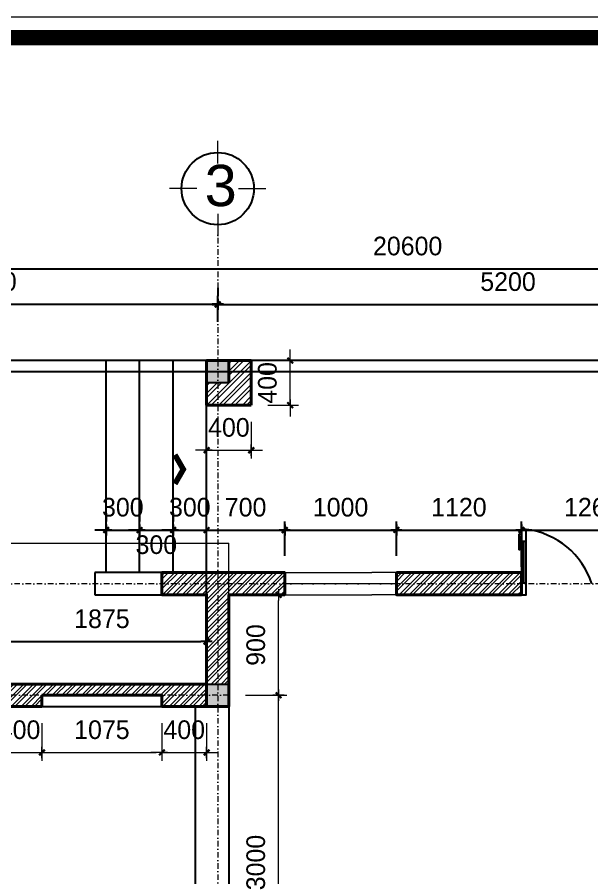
# Model space of a CAD drawing. Header units: millimetres. Extents: x 615730 to 2792744, y 139412 to 597571.
# Drawn here: x 1271546 to 1276692, y 296575 to 304290 of the extents above; entities that cross this region are included whole.
import ezdxf
from ezdxf.enums import TextEntityAlignment as Align

# ---------------------------------------------------------------- set-up
doc = ezdxf.new("R2010")
doc.units = ezdxf.units.MM
doc.header["$MEASUREMENT"] = 0
doc.header["$PDMODE"] = 34
doc.linetypes.add('DASHDOT', pattern=[1, 0.5, -0.25, 0, -0.25])
doc.layers.get('0').update_dxf_attribs({"lineweight": 5})
for name, color, linetype, lineweight in [('0.1(9)', 9, 'Continuous', 13), ('CAT', 11, 'Continuous', 40), ('HATCH', 42, 'Continuous', 5), ('NETNGOAITUONG', 1, 'Continuous', 40), ('thay', 7, 'Continuous', 15), ('TIM TRUC', 149, 'DASHDOT', 9), ('VLIEU', 250, 'Continuous', 9)]:
    doc.layers.add(name, color=color, linetype=linetype, lineweight=lineweight)
for name, color, linetype in [('CUA', 132, 'Continuous'), ('H', 252, 'Continuous'), ('NET MANH', 252, 'Continuous'), ('netthay', 3, 'Continuous'), ('TEXT', 2, 'Continuous'), ('VL', 155, 'Continuous')]:
    doc.layers.add(name, color=color, linetype=linetype)
doc.styles.add('H280', font='', dxfattribs={"height": 200})
doc.styles.add('KT OZON', font='', dxfattribs={"height": 200})
doc.styles.add('VNI-AVO', font='vni-roms.shx')
doc.styles.get('H280').set_extended_font_data('VNI-Avo')
doc.styles.get('KT OZON').set_extended_font_data('VNI-Helve')
doc.dimstyles.new('1-50b', dxfattribs={"dimtxt": 167, "dimasz": 50, "dimexe": 75, "dimexo": 150, "dimgap": 120, "dimtad": 1, "dimdec": 0, "dimzin": 12, "dimtxsty": 'VNI-AVO', "dimblk": ']', "dimcen": 0, "dimdle": 50, "dimclrd": 252, "dimclre": 252, "dimclrt": 2, "dimadec": 0, "dimazin": 0, "dimtfac": 1, "dimtdec": 0, "dimtix": 1, "dimtmove": 2, "dimatfit": 0, "dimldrblk": 'OPEN90', "dimfxl": 1, "dimlwd": -1, "dimlwe": -1, "dimarcsym": 0})
pattern_1 = [(45, (600767.42, 0), (-44.194174, 44.194174), []), (45, (600767.42, 31.25), (-44.194174, 44.194174), [])]

# ---------------------------------------------------------------- blocks, each defined once
blk = doc.blocks.new('TRUC 1')
at = {"ltscale": 50}
blk.add_circle((0, -9525), 8572, dxfattribs=at)
at = {"layer": '0.1(9)', "ltscale": 50}
for p, q in [((0, -3572), (0, 1782)), ((-4942, -9525), (-11427, -9525)), ((4942, -9525), (11427, -9525)), ((0, -15478), (0, -20832))]:
    blk.add_line(p, q, dxfattribs=at)
at = {"layer": 'TEXT', "ltscale": 50, "style": 'H280'}
blk.add_attdef('1', text='', height=10478, dxfattribs=at).set_placement((-214, -4892), align=Align.CENTER)
blk = doc.blocks.new(']')
for p, q in [((1, 0), (-1, 0)), ((0, 1), (0, -1))]:
    blk.add_line(p, q)
at = {"color": 9, "const_width": 0.4}
blk.add_lwpolyline([(-0.51, -0.51), (0.51, 0.51)], dxfattribs=at)
blk = doc.blocks.new('*D1866')
at = {"layer": 'DEFPOINTS', "color": 0, "ltscale": 10, "transparency": 16777216}
for p in [(1273342, 301714.8), (1278542.5, 301714.8), (1278542.5, 301565.4)]:
    blk.add_point(p, dxfattribs=at)
at = {"layer": 'VL', "color": 252, "ltscale": 10, "transparency": 16777216}
for p, q in [((1273342, 301864.8), (1273342, 301789.8)), ((1278542.5, 301715.4), (1278542.5, 301789.8)), ((1273392, 301714.8), (1278492.5, 301714.8))]:
    blk.add_line(p, q, dxfattribs=at)
at = {"layer": 'VL', "color": 252, "ltscale": 10, "transparency": 16777216, "xscale": 50, "yscale": 50, "zscale": 50, "rotation": 180}
blk.add_blockref(']', (1273342, 301714.8), dxfattribs=at)
at = {"layer": 'VL', "color": 252, "ltscale": 10, "transparency": 16777216, "xscale": 50, "yscale": 50, "zscale": 50}
blk.add_blockref(']', (1278542.5, 301714.8), dxfattribs=at)
at = {"layer": 'VL', "color": 2, "ltscale": 10, "transparency": 16777216, "insert": (1275942.2, 301918.3), "char_height": 167, "attachment_point": 5, "style": 'VNI-AVO'}
blk.add_mtext('5200', dxfattribs=at)
blk = doc.blocks.new('_Open90')
at = {"color": 0, "linetype": 'ByBlock', "lineweight": -2}
for p, q in [((0, 0), (-1, 0)), ((-0.5, 0.5), (0, 0)), ((0, 0), (-0.5, -0.5))]:
    blk.add_line(p, q, dxfattribs=at)
blk = doc.blocks.new('*D1869')
at = {"layer": 'DEFPOINTS', "color": 0, "ltscale": 10, "transparency": 16777216}
for p in [(1273343, 301715.8), (1269242.5, 301410.3), (1273343, 301410.3)]:
    blk.add_point(p, dxfattribs=at)
at = {"layer": 'VL', "color": 252, "ltscale": 10, "transparency": 16777216}
for p, q in [((1269242.5, 301560.3), (1269242.5, 301790.8)), ((1273343, 301560.3), (1273343, 301790.8)), ((1269292.5, 301715.8), (1273293, 301715.8))]:
    blk.add_line(p, q, dxfattribs=at)
at = {"layer": 'VL', "color": 252, "ltscale": 10, "transparency": 16777216, "xscale": 50, "yscale": 50, "zscale": 50, "rotation": 180}
blk.add_blockref(']', (1269242.5, 301715.8), dxfattribs=at)
at = {"layer": 'VL', "color": 252, "ltscale": 10, "transparency": 16777216, "xscale": 50, "yscale": 50, "zscale": 50}
blk.add_blockref(']', (1273343, 301715.8), dxfattribs=at)
at = {"layer": 'VL', "color": 2, "ltscale": 10, "transparency": 16777216, "insert": (1271292.8, 301919.3), "char_height": 167, "attachment_point": 5, "style": 'VNI-AVO'}
blk.add_mtext('4100', dxfattribs=at)
blk = doc.blocks.new('*D1870')
at = {"layer": 'DEFPOINTS', "color": 0, "ltscale": 10, "transparency": 16777216}
for p in [(1285343.3, 302034), (1264743, 301211.6), (1285343.3, 301211.6)]:
    blk.add_point(p, dxfattribs=at)
at = {"layer": 'VL', "color": 252, "ltscale": 10, "transparency": 16777216}
for p, q in [((1264743, 301361.6), (1264743, 302109)), ((1285343.3, 301361.6), (1285343.3, 302109)), ((1264793, 302034), (1285293.3, 302034))]:
    blk.add_line(p, q, dxfattribs=at)
at = {"layer": 'VL', "color": 252, "ltscale": 10, "transparency": 16777216, "xscale": 50, "yscale": 50, "zscale": 50, "rotation": 180}
blk.add_blockref(']', (1264743, 302034), dxfattribs=at)
at = {"layer": 'VL', "color": 252, "ltscale": 10, "transparency": 16777216, "xscale": 50, "yscale": 50, "zscale": 50}
blk.add_blockref(']', (1285343.3, 302034), dxfattribs=at)
at = {"layer": 'VL', "color": 2, "ltscale": 10, "transparency": 16777216, "insert": (1275043.2, 302237.5), "char_height": 167, "attachment_point": 5, "style": 'VNI-AVO'}
blk.add_mtext('20600', dxfattribs=at)
blk = doc.blocks.new('*D2135')
at = {"layer": 'DEFPOINTS', "color": 0, "ltscale": 10, "transparency": 16777216}
for p in [(1272342, 299692.5), (1272642, 299692.5, 0.3), (1272642, 299692.5)]:
    blk.add_point(p, dxfattribs=at)
at = {"layer": 'VL', "color": 252, "ltscale": 10, "transparency": 16777216}
for p, q in [((1272342, 299842.5), (1272342, 299767.5)), ((1272642, 299842.5), (1272642, 299767.5)), ((1272292, 299692.5), (1272242, 299692.5)), ((1272342, 299692.5), (1272642, 299692.5)), ((1272692, 299692.5), (1272742, 299692.5))]:
    blk.add_line(p, q, dxfattribs=at)
at = {"layer": 'VL', "color": 252, "ltscale": 10, "transparency": 16777216, "xscale": 50, "yscale": 50, "zscale": 50}
blk.add_blockref(']', (1272342, 299692.5), dxfattribs=at)
at = {"layer": 'VL', "color": 252, "ltscale": 10, "transparency": 16777216, "xscale": 50, "yscale": 50, "zscale": 50, "rotation": 180}
blk.add_blockref(']', (1272642, 299692.5), dxfattribs=at)
at = {"layer": 'VL', "color": 2, "ltscale": 10, "transparency": 16777216, "insert": (1272492, 299896), "char_height": 167, "attachment_point": 5, "style": 'VNI-AVO'}
blk.add_mtext('300', dxfattribs=at)
blk = doc.blocks.new('*D2136')
at = {"layer": 'DEFPOINTS', "color": 0, "ltscale": 10, "transparency": 16777216}
for p in [(1272642, 299692.5, 0.3), (1272942, 299692.5), (1272942, 299692.5)]:
    blk.add_point(p, dxfattribs=at)
at = {"layer": 'VL', "color": 252, "ltscale": 10, "transparency": 16777216}
for p, q in [((1272642, 299842.5), (1272642, 299767.5)), ((1272942, 299842.5), (1272942, 299767.5)), ((1272592, 299692.5), (1272542, 299692.5)), ((1272642, 299692.5), (1272942, 299692.5)), ((1272992, 299692.5), (1273042, 299692.5))]:
    blk.add_line(p, q, dxfattribs=at)
at = {"layer": 'VL', "color": 252, "ltscale": 10, "transparency": 16777216, "xscale": 50, "yscale": 50, "zscale": 50}
blk.add_blockref(']', (1272642, 299692.5), dxfattribs=at)
at = {"layer": 'VL', "color": 252, "ltscale": 10, "transparency": 16777216, "xscale": 50, "yscale": 50, "zscale": 50, "rotation": 180}
blk.add_blockref(']', (1272942, 299692.5), dxfattribs=at)
at = {"layer": 'VL', "color": 2, "ltscale": 10, "transparency": 16777216, "insert": (1272792, 299560), "char_height": 167, "attachment_point": 5, "style": 'VNI-AVO'}
blk.add_mtext('300', dxfattribs=at)
blk = doc.blocks.new('*D2137')
at = {"layer": 'DEFPOINTS', "color": 0, "ltscale": 10, "transparency": 16777216}
for p in [(1272942, 299692.5), (1273242, 299730), (1273242, 299692.5)]:
    blk.add_point(p, dxfattribs=at)
at = {"layer": 'VL', "color": 252, "ltscale": 10, "transparency": 16777216}
for p, q in [((1272942, 299842.5), (1272942, 299767.5)), ((1272892, 299692.5), (1272842, 299692.5)), ((1272942, 299692.5), (1273242, 299692.5)), ((1273292, 299692.5), (1273342, 299692.5)), ((1273242, 299580), (1273242, 299617.5))]:
    blk.add_line(p, q, dxfattribs=at)
at = {"layer": 'VL', "color": 252, "ltscale": 10, "transparency": 16777216, "xscale": 50, "yscale": 50, "zscale": 50}
blk.add_blockref(']', (1272942, 299692.5), dxfattribs=at)
at = {"layer": 'VL', "color": 252, "ltscale": 10, "transparency": 16777216, "xscale": 50, "yscale": 50, "zscale": 50, "rotation": 180}
blk.add_blockref(']', (1273242, 299692.5), dxfattribs=at)
at = {"layer": 'VL', "color": 2, "ltscale": 10, "transparency": 16777216, "insert": (1273092, 299896), "char_height": 167, "attachment_point": 5, "style": 'VNI-AVO'}
blk.add_mtext('300', dxfattribs=at)
blk = doc.blocks.new('*D2138')
at = {"layer": 'DEFPOINTS', "color": 0, "ltscale": 10, "transparency": 16777216}
for p in [(1273242, 299730), (1273941.6, 299692.5), (1273941.6, 299311.4)]:
    blk.add_point(p, dxfattribs=at)
at = {"layer": 'VL', "color": 252, "ltscale": 10, "transparency": 16777216}
for p, q in [((1273941.6, 299461.4), (1273941.6, 299767.5)), ((1273292, 299692.5), (1273891.6, 299692.5)), ((1273242, 299580), (1273242, 299617.5))]:
    blk.add_line(p, q, dxfattribs=at)
at = {"layer": 'VL', "color": 252, "ltscale": 10, "transparency": 16777216, "xscale": 50, "yscale": 50, "zscale": 50, "rotation": 180}
blk.add_blockref(']', (1273242, 299692.5), dxfattribs=at)
at = {"layer": 'VL', "color": 252, "ltscale": 10, "transparency": 16777216, "xscale": 50, "yscale": 50, "zscale": 50}
blk.add_blockref(']', (1273941.6, 299692.5), dxfattribs=at)
at = {"layer": 'VL', "color": 2, "ltscale": 10, "transparency": 16777216, "insert": (1273591.8, 299896), "char_height": 167, "attachment_point": 5, "style": 'VNI-AVO'}
blk.add_mtext('700', dxfattribs=at)
blk = doc.blocks.new('*D2139')
at = {"layer": 'DEFPOINTS', "color": 0, "ltscale": 10, "transparency": 16777216}
for p in [(1274942.3, 299692.5), (1273942.6, 299311.4), (1274942.3, 299311.4)]:
    blk.add_point(p, dxfattribs=at)
at = {"layer": 'VL', "color": 252, "ltscale": 10, "transparency": 16777216}
for p, q in [((1273942.6, 299461.4), (1273942.6, 299767.5)), ((1274942.3, 299461.4), (1274942.3, 299767.5)), ((1273992.6, 299692.5), (1274892.3, 299692.5))]:
    blk.add_line(p, q, dxfattribs=at)
at = {"layer": 'VL', "color": 252, "ltscale": 10, "transparency": 16777216, "xscale": 50, "yscale": 50, "zscale": 50, "rotation": 180}
blk.add_blockref(']', (1273942.6, 299692.5), dxfattribs=at)
at = {"layer": 'VL', "color": 252, "ltscale": 10, "transparency": 16777216, "xscale": 50, "yscale": 50, "zscale": 50}
blk.add_blockref(']', (1274942.3, 299692.5), dxfattribs=at)
at = {"layer": 'VL', "color": 2, "ltscale": 10, "transparency": 16777216, "insert": (1274442.5, 299896), "char_height": 167, "attachment_point": 5, "style": 'VNI-AVO'}
blk.add_mtext('1000', dxfattribs=at)
blk = doc.blocks.new('*D2140')
at = {"layer": 'DEFPOINTS', "color": 0, "ltscale": 10, "transparency": 16777216}
for p in [(1276062.3, 299692.5), (1274942.3, 299311.4), (1276062.3, 299211.3, -0.3)]:
    blk.add_point(p, dxfattribs=at)
at = {"layer": 'VL', "color": 252, "ltscale": 10, "transparency": 16777216}
for p, q in [((1274942.3, 299461.4), (1274942.3, 299767.5)), ((1276062.3, 299361.3), (1276062.3, 299767.5)), ((1274992.3, 299692.5), (1276012.3, 299692.5))]:
    blk.add_line(p, q, dxfattribs=at)
at = {"layer": 'VL', "color": 252, "ltscale": 10, "transparency": 16777216, "xscale": 50, "yscale": 50, "zscale": 50, "rotation": 180}
blk.add_blockref(']', (1274942.3, 299692.5), dxfattribs=at)
at = {"layer": 'VL', "color": 252, "ltscale": 10, "transparency": 16777216, "xscale": 50, "yscale": 50, "zscale": 50}
blk.add_blockref(']', (1276062.3, 299692.5), dxfattribs=at)
at = {"layer": 'VL', "color": 2, "ltscale": 10, "transparency": 16777216, "insert": (1275502.3, 299896), "char_height": 167, "attachment_point": 5, "style": 'VNI-AVO'}
blk.add_mtext('1120', dxfattribs=at)
blk = doc.blocks.new('*D2141')
at = {"layer": 'DEFPOINTS', "color": 0, "ltscale": 10, "transparency": 16777216}
for p in [(1277322.3, 299692.5), (1276062.3, 299211.3, -0.3), (1277322.3, 299211.4)]:
    blk.add_point(p, dxfattribs=at)
at = {"layer": 'VL', "color": 252, "ltscale": 10, "transparency": 16777216}
for p, q in [((1276062.3, 299361.3), (1276062.3, 299767.5)), ((1277322.3, 299361.4), (1277322.3, 299767.5)), ((1276112.3, 299692.5), (1277272.3, 299692.5))]:
    blk.add_line(p, q, dxfattribs=at)
at = {"layer": 'VL', "color": 252, "ltscale": 10, "transparency": 16777216, "xscale": 50, "yscale": 50, "zscale": 50, "rotation": 180}
blk.add_blockref(']', (1276062.3, 299692.5), dxfattribs=at)
at = {"layer": 'VL', "color": 252, "ltscale": 10, "transparency": 16777216, "xscale": 50, "yscale": 50, "zscale": 50}
blk.add_blockref(']', (1277322.3, 299692.5), dxfattribs=at)
at = {"layer": 'VL', "color": 2, "ltscale": 10, "transparency": 16777216, "insert": (1276692.3, 299896), "char_height": 167, "attachment_point": 5, "style": 'VNI-AVO'}
blk.add_mtext('1260', dxfattribs=at)
blk = doc.blocks.new('*D2149')
at = {"layer": 'DEFPOINTS', "color": 0, "ltscale": 10, "transparency": 16777216}
for p in [(1273242, 298692.2), (1273242, 298311.6), (1271367.3, 298211.6)]:
    blk.add_point(p, dxfattribs=at)
at = {"layer": 'VL', "color": 252, "ltscale": 10, "transparency": 16777216}
for p, q in [((1271367.3, 298361.6), (1271367.3, 298767.2)), ((1273242, 298461.6), (1273242, 298767.2)), ((1271417.3, 298692.2), (1273192, 298692.2))]:
    blk.add_line(p, q, dxfattribs=at)
at = {"layer": 'VL', "color": 252, "ltscale": 10, "transparency": 16777216, "xscale": 50, "yscale": 50, "zscale": 50, "rotation": 180}
blk.add_blockref(']', (1271367.3, 298692.2), dxfattribs=at)
at = {"layer": 'VL', "color": 252, "ltscale": 10, "transparency": 16777216, "xscale": 50, "yscale": 50, "zscale": 50}
blk.add_blockref(']', (1273242, 298692.2), dxfattribs=at)
at = {"layer": 'VL', "color": 2, "ltscale": 10, "transparency": 16777216, "insert": (1272304.6, 298895.7), "char_height": 167, "attachment_point": 5, "style": 'VNI-AVO'}
blk.add_mtext('1875', dxfattribs=at)
blk = doc.blocks.new('*D2210')
at = {"layer": 'DEFPOINTS', "color": 0, "ltscale": 10, "transparency": 16777216}
for p in [(1271367.3, 298111.6), (1271767, 298111.6), (1271767, 297697.6)]:
    blk.add_point(p, dxfattribs=at)
at = {"layer": 'VLIEU', "color": 252, "ltscale": 10, "transparency": 16777216}
for p, q in [((1271367.3, 297961.6), (1271367.3, 297622.6)), ((1271767, 297961.6), (1271767, 297622.6)), ((1271317.3, 297697.6), (1271267.3, 297697.6)), ((1271367.3, 297697.6), (1271767, 297697.6)), ((1271817, 297697.6), (1271867, 297697.6))]:
    blk.add_line(p, q, dxfattribs=at)
at = {"layer": 'VLIEU', "color": 252, "ltscale": 10, "transparency": 16777216, "xscale": 50, "yscale": 50, "zscale": 50}
blk.add_blockref(']', (1271367.3, 297697.6), dxfattribs=at)
at = {"layer": 'VLIEU', "color": 252, "ltscale": 10, "transparency": 16777216, "xscale": 50, "yscale": 50, "zscale": 50, "rotation": 180}
blk.add_blockref(']', (1271767, 297697.6), dxfattribs=at)
at = {"layer": 'VLIEU', "color": 2, "ltscale": 10, "transparency": 16777216, "insert": (1271567.1, 297901.1), "char_height": 167, "attachment_point": 5, "style": 'VNI-AVO'}
blk.add_mtext('400', dxfattribs=at)
blk = doc.blocks.new('*D2211')
at = {"layer": 'DEFPOINTS', "color": 0, "ltscale": 10, "transparency": 16777216}
for p in [(1271767, 298111.6), (1272841.8, 298111.6), (1272841.8, 297697.6)]:
    blk.add_point(p, dxfattribs=at)
at = {"layer": 'VLIEU', "color": 252, "ltscale": 10, "transparency": 16777216}
for p, q in [((1271767, 297961.6), (1271767, 297622.6)), ((1272841.8, 297961.6), (1272841.8, 297622.6)), ((1271817, 297697.6), (1272791.8, 297697.6))]:
    blk.add_line(p, q, dxfattribs=at)
at = {"layer": 'VLIEU', "color": 252, "ltscale": 10, "transparency": 16777216, "xscale": 50, "yscale": 50, "zscale": 50, "rotation": 180}
blk.add_blockref(']', (1271767, 297697.6), dxfattribs=at)
at = {"layer": 'VLIEU', "color": 252, "ltscale": 10, "transparency": 16777216, "xscale": 50, "yscale": 50, "zscale": 50}
blk.add_blockref(']', (1272841.8, 297697.6), dxfattribs=at)
at = {"layer": 'VLIEU', "color": 2, "ltscale": 10, "transparency": 16777216, "insert": (1272304.4, 297901.1), "char_height": 167, "attachment_point": 5, "style": 'VNI-AVO'}
blk.add_mtext('1075', dxfattribs=at)
blk = doc.blocks.new('*D2212')
at = {"layer": 'DEFPOINTS', "color": 0, "ltscale": 10, "transparency": 16777216}
for p in [(1272841.8, 298111.6), (1273242, 298111.5), (1273242, 297697.6)]:
    blk.add_point(p, dxfattribs=at)
at = {"layer": 'VLIEU', "color": 252, "ltscale": 10, "transparency": 16777216}
for p, q in [((1272841.8, 297961.6), (1272841.8, 297622.6)), ((1273242, 297961.5), (1273242, 297622.6)), ((1272791.8, 297697.6), (1272741.8, 297697.6)), ((1272841.8, 297697.6), (1273242, 297697.6)), ((1273292, 297697.6), (1273342, 297697.6))]:
    blk.add_line(p, q, dxfattribs=at)
at = {"layer": 'VLIEU', "color": 252, "ltscale": 10, "transparency": 16777216, "xscale": 50, "yscale": 50, "zscale": 50}
blk.add_blockref(']', (1272841.8, 297697.6), dxfattribs=at)
at = {"layer": 'VLIEU', "color": 252, "ltscale": 10, "transparency": 16777216, "xscale": 50, "yscale": 50, "zscale": 50, "rotation": 180}
blk.add_blockref(']', (1273242, 297697.6), dxfattribs=at)
at = {"layer": 'VLIEU', "color": 2, "ltscale": 10, "transparency": 16777216, "insert": (1273041.9, 297901.1), "char_height": 167, "attachment_point": 5, "style": 'VNI-AVO'}
blk.add_mtext('400', dxfattribs=at)
blk = doc.blocks.new('*D2215')
at = {"layer": 'DEFPOINTS', "color": 0, "ltscale": 10, "transparency": 16777216}
for p in [(1273442, 298211.6), (1273886.7, 298211.6), (1273442, 295211.1)]:
    blk.add_point(p, dxfattribs=at)
at = {"layer": 'VLIEU', "color": 252, "ltscale": 10, "transparency": 16777216}
for p, q in [((1273592, 298211.6), (1273961.7, 298211.6)), ((1273886.7, 295261.1), (1273886.7, 298161.6)), ((1273592, 295211.1), (1273961.7, 295211.1))]:
    blk.add_line(p, q, dxfattribs=at)
at = {"layer": 'VLIEU', "color": 252, "ltscale": 10, "transparency": 16777216, "xscale": 50, "yscale": 50, "zscale": 50}
for p, rotation in [((1273886.7, 298211.6), 90), ((1273886.7, 295211.1), 270)]:
    blk.add_blockref(']', p, dxfattribs=dict(at, rotation=rotation))
at = {"layer": 'VLIEU', "color": 2, "ltscale": 10, "transparency": 16777216, "insert": (1273683.2, 296711.3), "char_height": 167, "attachment_point": 5, "rotation": 90, "style": 'VNI-AVO'}
blk.add_mtext('3000', dxfattribs=at)
blk = doc.blocks.new('*D2216')
at = {"layer": 'DEFPOINTS', "color": 0, "ltscale": 10, "transparency": 16777216}
for p in [(1273442, 299111.4), (1273886.7, 299111.4), (1273442, 298211.6)]:
    blk.add_point(p, dxfattribs=at)
at = {"layer": 'VLIEU', "color": 252, "ltscale": 10, "transparency": 16777216}
for p, q in [((1273592, 299111.4), (1273961.7, 299111.4)), ((1273886.7, 298261.6), (1273886.7, 299061.4)), ((1273592, 298211.6), (1273961.7, 298211.6))]:
    blk.add_line(p, q, dxfattribs=at)
at = {"layer": 'VLIEU', "color": 252, "ltscale": 10, "transparency": 16777216, "xscale": 50, "yscale": 50, "zscale": 50}
for p, rotation in [((1273886.7, 299111.4), 90), ((1273886.7, 298211.6), 270)]:
    blk.add_blockref(']', p, dxfattribs=dict(at, rotation=rotation))
at = {"layer": 'VLIEU', "color": 2, "ltscale": 10, "transparency": 16777216, "insert": (1273683.2, 298661.5), "char_height": 167, "attachment_point": 5, "rotation": 90, "style": 'VNI-AVO'}
blk.add_mtext('900', dxfattribs=at)
blk = doc.blocks.new('*D2257')
at = {"layer": 'DEFPOINTS', "color": 0, "ltscale": 10, "transparency": 16777216}
for p in [(1273242, 300811.6), (1273642, 300811.6), (1273642, 300408)]:
    blk.add_point(p, dxfattribs=at)
at = {"layer": 'VLIEU', "color": 252, "ltscale": 10, "transparency": 16777216}
for p, q in [((1273242, 300661.6), (1273242, 300333)), ((1273642, 300661.6), (1273642, 300333)), ((1273192, 300408), (1273142, 300408)), ((1273242, 300408), (1273642, 300408)), ((1273692, 300408), (1273742, 300408))]:
    blk.add_line(p, q, dxfattribs=at)
at = {"layer": 'VLIEU', "color": 252, "ltscale": 10, "transparency": 16777216, "xscale": 50, "yscale": 50, "zscale": 50}
blk.add_blockref(']', (1273242, 300408), dxfattribs=at)
at = {"layer": 'VLIEU', "color": 252, "ltscale": 10, "transparency": 16777216, "xscale": 50, "yscale": 50, "zscale": 50, "rotation": 180}
blk.add_blockref(']', (1273642, 300408), dxfattribs=at)
at = {"layer": 'VLIEU', "color": 2, "ltscale": 10, "transparency": 16777216, "insert": (1273442, 300611.5), "char_height": 167, "attachment_point": 5, "style": 'VNI-AVO'}
blk.add_mtext('400', dxfattribs=at)
blk = doc.blocks.new('*D2258')
at = {"layer": 'DEFPOINTS', "color": 0, "ltscale": 10, "transparency": 16777216}
for p in [(1273642, 301211.6), (1273990.7, 301211.6), (1273642, 300811.6)]:
    blk.add_point(p, dxfattribs=at)
at = {"layer": 'VLIEU', "color": 252, "ltscale": 10, "transparency": 16777216}
for p, q in [((1273990.7, 301261.6), (1273990.7, 301311.6)), ((1273792, 301211.6), (1274065.7, 301211.6)), ((1273990.7, 300811.6), (1273990.7, 301211.6)), ((1273792, 300811.6), (1274065.7, 300811.6)), ((1273990.7, 300761.6), (1273990.7, 300711.6))]:
    blk.add_line(p, q, dxfattribs=at)
at = {"layer": 'VLIEU', "color": 252, "ltscale": 10, "transparency": 16777216, "xscale": 50, "yscale": 50, "zscale": 50}
for p, rotation in [((1273990.7, 301211.6), 270), ((1273990.7, 300811.6), 90)]:
    blk.add_blockref(']', p, dxfattribs=dict(at, rotation=rotation))
at = {"layer": 'VLIEU', "color": 2, "ltscale": 10, "transparency": 16777216, "insert": (1273787.2, 301011.6), "char_height": 167, "attachment_point": 5, "rotation": 90, "style": 'VNI-AVO'}
blk.add_mtext('400', dxfattribs=at)

msp = doc.modelspace()

# ---------------------------------------------------------------- hatches: boundary and pattern name
at = {"layer": 'VLIEU', "ltscale": 10}
h = msp.add_hatch(dxfattribs=at)
h.set_pattern_fill('STEEL', color=256, scale=600, style=0)
h.set_pattern_definition([(45, (688865.626, 45942.54), (-53.033009, 53.033009), []), (45, (688865.626, 45980.04), (-53.033009, 53.033009), [])])
h.paths.add_polyline_path([(1273242, 301011.6), (1273242, 300811.6), (1273642, 300811.6), (1273642, 301211.6), (1273442, 301211.6), (1273442, 301011.6)])
h = msp.add_hatch(dxfattribs=at)
h.set_pattern_fill('STEEL', color=256, scale=500, style=0)
h.set_pattern_definition(pattern_1)
h.paths.add_polyline_path([(1273242, 299311.3), (1272842, 299311.3), (1272842, 299111.4), (1273242, 299111.4)])
h.paths.add_polyline_path([(1273442, 299111.4), (1273442, 299311.3), (1273242, 299311.3), (1273242, 299111.4), (1273242, 298311.6), (1273442, 298311.6)])
h.paths.add_polyline_path([(1273942.6, 299311.3), (1273442, 299311.3), (1273442, 299111.4), (1273942.6, 299111.4)])
h.paths.add_polyline_path([(1276062.3, 299311.4), (1274942.3, 299311.4), (1274942.3, 299111.4), (1276062.3, 299111.4), (1276062.3, 299217)])
h.paths.add_polyline_path([(1273242, 298111.5), (1273442, 298111.6), (1273242, 298111.6), (1273242, 298111.6), (1273242, 298111.6), (1273242, 298111.6)])
h = msp.add_hatch(dxfattribs=at)
h.set_pattern_fill('STEEL', color=256, scale=500, style=0)
h.set_pattern_definition(pattern_1)
h.paths.add_polyline_path([(1273242, 298311.6), (1271367.3, 298311.6), (1271367.3, 298211.6), (1271367.3, 298211.6), (1271367.3, 298211.6), (1271367.3, 298211.6), (1271367.3, 298211.6), (1271367.3, 298111.6), (1271767, 298111.6), (1271767, 298211.6), (1272841.8, 298211.6), (1272841.8, 298111.6), (1273242, 298111.6), (1273242, 298111.6), (1273242, 298111.6)])

# ---------------------------------------------------------------- linework, layer by layer
at = {"layer": 'CAT'}
msp.add_line((1273242, 298211.6), (1273242, 298111.6), dxfattribs=at)
msp.add_line((1273242, 298211.6), (1273242, 298111.6), dxfattribs=at)
at = {"layer": 'CUA'}
msp.add_line((1276083.5, 299217), (1276083.5, 299592.5), dxfattribs=at)
for points in [[(1276062.3, 299592.5), (1276104.6, 299592.5), (1276104.6, 299698.1), (1276062.3, 299698.1), (1276062.3, 299592.5)], [(1276062.3, 299652.1), (1276039.5, 299652.1), (1276039.5, 299514.9)], [(1276062.3, 299629.2), (1276044.1, 299629.2), (1276044.1, 299514.9), (1276039.5, 299514.9)], [(1276062.3, 299606.3), (1276062.3, 299202.8)], [(1276104.6, 299217), (1276104.6, 299620.6)], [(1276104.6, 299217), (1276062.3, 299217), (1276062.3, 299111.4), (1276104.6, 299111.4), (1276104.6, 299217)]]:
    msp.add_lwpolyline(points, dxfattribs=at)
msp.add_arc((1276018.2, 298995.6), 707.8, 17.74142, 82.98888, dxfattribs=at)
at = {"layer": 'H', "const_width": 138.2}
msp.add_lwpolyline([(1261127.8, 285120.6), (1288130.6, 285120.6), (1288130.6, 304105.6), (1261127.8, 304105.6)], close=True, dxfattribs=at)
at = {"layer": 'HATCH'}
for p, q in [((1273942.6, 299311.4), (1274721.3, 299311.4)), ((1274942.3, 299311.4), (1274721.3, 299311.4)), ((1274721.3, 299211.4), (1273942.6, 299211.4)), ((1274942.3, 299211.4), (1274721.3, 299211.4)), ((1273942.6, 299111.4), (1274721.3, 299111.4)), ((1274942.3, 299111.4), (1274721.3, 299111.4))]:
    msp.add_line(p, q, dxfattribs=at)
at = {"layer": 'NET MANH'}
msp.add_line((1271767, 298111.6), (1272841.8, 298111.6), dxfattribs=at)
at = {"layer": 'NET MANH', "elevation": -140}
msp.add_lwpolyline([(1273442, 301011.6), (1273242, 301011.6), (1273242, 301211.6), (1273442, 301211.6)], close=True, dxfattribs=at)
at = {"layer": 'NET MANH'}
msp.add_lwpolyline([(1273242, 298311.6), (1273442, 298311.6), (1273442, 298111.6), (1273242, 298111.6)], close=True, dxfattribs=at)
for points in [[(1273442, 301211.6, -140), (1273242, 301211.6, -140), (1273442, 301011.6, -140), (1273242, 301011.6, -140)], [(1273242, 298111.6), (1273442, 298111.6), (1273242, 298311.6), (1273442, 298311.6)]]:
    msp.add_solid(points, dxfattribs=at)
at = {"layer": 'NETNGOAITUONG'}
for p, q in [((1273442, 301011.6, -140), (1273442, 301211.6, -140)), ((1273242, 298311.6), (1273242, 298111.6))]:
    msp.add_line(p, q, dxfattribs=at)
for points in [[(1273642, 300811.6), (1273242, 300811.6), (1273242, 301211.6), (1273642, 301211.6)], [(1274942.3, 299311.4), (1276062.3, 299311.4), (1276062.3, 299111.4), (1274942.3, 299111.4)], [(1271767, 298211.6), (1272841.8, 298211.6), (1272841.8, 298111.6), (1273242, 298111.6), (1273242, 298311.6), (1271367.3, 298311.6), (1271367.3, 298111.6), (1271767, 298111.6)]]:
    msp.add_lwpolyline(points, close=True, dxfattribs=at)
msp.add_lwpolyline([(1273442, 298111.6), (1273242, 298111.5), (1273242, 298111.6), (1273242, 298111.6), (1273242, 298311.6), (1273242, 298311.6), (1273242, 299111.4), (1272842, 299111.4), (1272842, 299311.3), (1273942.6, 299311.3), (1273942.6, 299111.4), (1273442, 299111.4), (1273442, 298111.6)], dxfattribs=at)
at = {"layer": 'thay', "linetype": 'Continuous'}
msp.add_lwpolyline([(1260943.4, 284936.3), (1288315, 284936.3), (1288315, 304289.9), (1260943.4, 304289.9)], close=True, dxfattribs=at)
at = {"layer": 'TIM TRUC', "ltscale": 100}
for p, q in [((1273343, 302511.1), (1273343, 295211.1)), ((1282181, 299211.3), (1262767.9, 299211.3)), ((1273442, 298211.6), (1262767.9, 298211.6))]:
    msp.add_line(p, q, dxfattribs=at)
at = {"layer": 'VL', "ltscale": 10}
for p, q in [((1288315, 301211.6), (1261127.8, 301211.6)), ((1272342, 299311.3), (1272342, 301211.6)), ((1272642, 299311.3, 0.3), (1272642, 301211.6)), ((1272942, 299311.3), (1272942, 301211.6)), ((1273242, 299111.4), (1273242, 301211.6)), ((1288315, 301111.6), (1261127.8, 301111.6)), ((1272842, 299311.3), (1272242, 299311.3, 1)), ((1272242, 299311.3, 1), (1272242, 299111.3, 1)), ((1272242, 299111.3, 1), (1272842, 299111.3))]:
    msp.add_line(p, q, dxfattribs=at)
at = {"layer": 'VL', "color": 9, "ltscale": 10}
msp.add_lwpolyline([(1272958.5, 300366.5, 50, 50, 0), (1273033.5, 300236.6, 50, 50, 0), (1272958.5, 300106.7, 50, 50, 0), (1273033.5, 300236.6, 0, 0, 0), (1272457.5, 300236.6, 0, 0, 0)], format="xyseb", dxfattribs=at)
at = {"layer": 'VL', "ltscale": 10, "elevation": 280}
msp.add_lwpolyline([(1273442, 295211.1), (1273142, 295211.1), (1273142, 298111.6), (1273442, 298111.6), (1273442, 295211.1)], dxfattribs=at)
at = {"layer": 'VLIEU', "ltscale": 10}
for p in [(1267142.5, 299575.9), (1273442, 299111.4)]:
    msp.add_line(p, (1273442, 299575.9), dxfattribs=at)

# ---------------------------------------------------------------- block references
at = {"layer": 'netthay', "lineweight": -2, "ltscale": 10}
ref = msp.add_blockref('TRUC 1', (1273342, 302393.4), dxfattribs=dict(at, xscale=0.03778148023411632, yscale=0.03778148023411632, zscale=0.03778148023411632, rotation=180))
ref.add_attrib('1', '3', dxfattribs={"layer": 'TEXT', "color": 3, "ltscale": 50, "height": 370.2, "style": 'KT OZON'}).set_placement((1273368.7, 302596.4), align=Align.CENTER)

# ---------------------------------------------------------------- dimensions: what is measured, and where the dimension line sits
at = {"layer": 'VL', "ltscale": 10}
for base, p1, p2, override, picture, middle in [((1285343.3, 302034), (1264743, 301211.6), (1285343.3, 301211.6), {"dimfxl": 150, "dimarcsym": 1}, '*D1870', (1275043.2, 302237.5)), ((1273343.0026, 301715.7978), (1269242.5426, 301410.282), (1273343.0026, 301410.282), {"dimfxl": 150, "dimarcsym": 1}, '*D1869', (1271292.7726, 301919.2978)), ((1278542.4937, 301714.7999), (1273342.0047, 301714.7999), (1278542.4937, 301565.3891), {"dimfxl": 150, "dimarcsym": 1}, '*D1866', (1275942.2492, 301918.2999)), ((1272642, 299692.5), (1272342, 299692.5), (1272642, 299692.5, 0.3), {"dimfxl": 40}, '*D2135', (1272492, 299896)), ((1273242, 299692.5), (1272942, 299692.5), (1273242, 299730), {"dimfxl": 40}, '*D2137', (1273092, 299896)), ((1273941.6, 299692.5), (1273242, 299730), (1273941.6, 299311.4), {"dimfxl": 40}, '*D2138', (1273591.8, 299896)), ((1274942.3, 299692.5), (1273942.6, 299311.4), (1274942.3, 299311.4), {"dimfxl": 40}, '*D2139', (1274442.5, 299896)), ((1276062.3, 299692.5), (1274942.3, 299311.4), (1276062.3, 299211.3, -0.3), {"dimfxl": 40}, '*D2140', (1275502.3, 299896)), ((1277322.3, 299692.5), (1276062.3, 299211.3, -0.3), (1277322.3, 299211.4), {"dimfxl": 40}, '*D2141', (1276692.3, 299896)), ((1273242, 298692.2), (1271367.3, 298211.6), (1273242, 298311.6), {"dimfxl": 40}, '*D2149', (1272304.6, 298895.7))]:
    dim = msp.add_linear_dim(base=base, p1=p1, p2=p2, dimstyle='1-50b', override=override, dxfattribs=at)
    dim.commit()
    dim.dimension.update_dxf_attribs({"geometry": picture, "text_midpoint": middle})
dim = msp.add_linear_dim(base=(1272942, 299692.5), p1=(1272642, 299692.5, 0.3), p2=(1272942, 299692.5), dimstyle='1-50b', override={"dimfxl": 40}, dxfattribs=at)
dim.commit()
dim.dimension.update_dxf_attribs({"geometry": '*D2136', "text_midpoint": (1272792, 299560), "dimtype": 160})
at = {"layer": 'VLIEU', "ltscale": 10}
for base, p1, p2, picture, middle in [((1273990.7, 301211.6), (1273642, 300811.6), (1273642, 301211.6), '*D2258', (1273787.2, 301011.6)), ((1273886.7, 299111.4), (1273442, 298211.6), (1273442, 299111.4), '*D2216', (1273683.2, 298661.5)), ((1273886.6508, 298211.5648), (1273442.0026, 295211.1149), (1273442.0054, 298211.5648), '*D2215', (1273683.1508, 296711.3399))]:
    dim = msp.add_linear_dim(base=base, p1=p1, p2=p2, angle=90, dimstyle='1-50b', override={"dimfxl": 2}, dxfattribs=at)
    dim.commit()
    dim.dimension.update_dxf_attribs({"geometry": picture, "text_midpoint": middle})
for base, p1, p2, picture, middle in [((1273642, 300408), (1273242, 300811.6), (1273642, 300811.6), '*D2257', (1273442, 300611.5)), ((1271767, 297697.6), (1271367.3, 298111.6), (1271767, 298111.6), '*D2210', (1271567.1, 297901.1)), ((1272841.8, 297697.6), (1271767, 298111.6), (1272841.8, 298111.6), '*D2211', (1272304.4, 297901.1)), ((1273242, 297697.6), (1272841.8, 298111.6), (1273242, 298111.5), '*D2212', (1273041.9, 297901.1))]:
    dim = msp.add_linear_dim(base=base, p1=p1, p2=p2, dimstyle='1-50b', override={"dimfxl": 2}, dxfattribs=at)
    dim.commit()
    dim.dimension.update_dxf_attribs({"geometry": picture, "text_midpoint": middle})

doc.saveas('drawing.dxf')
